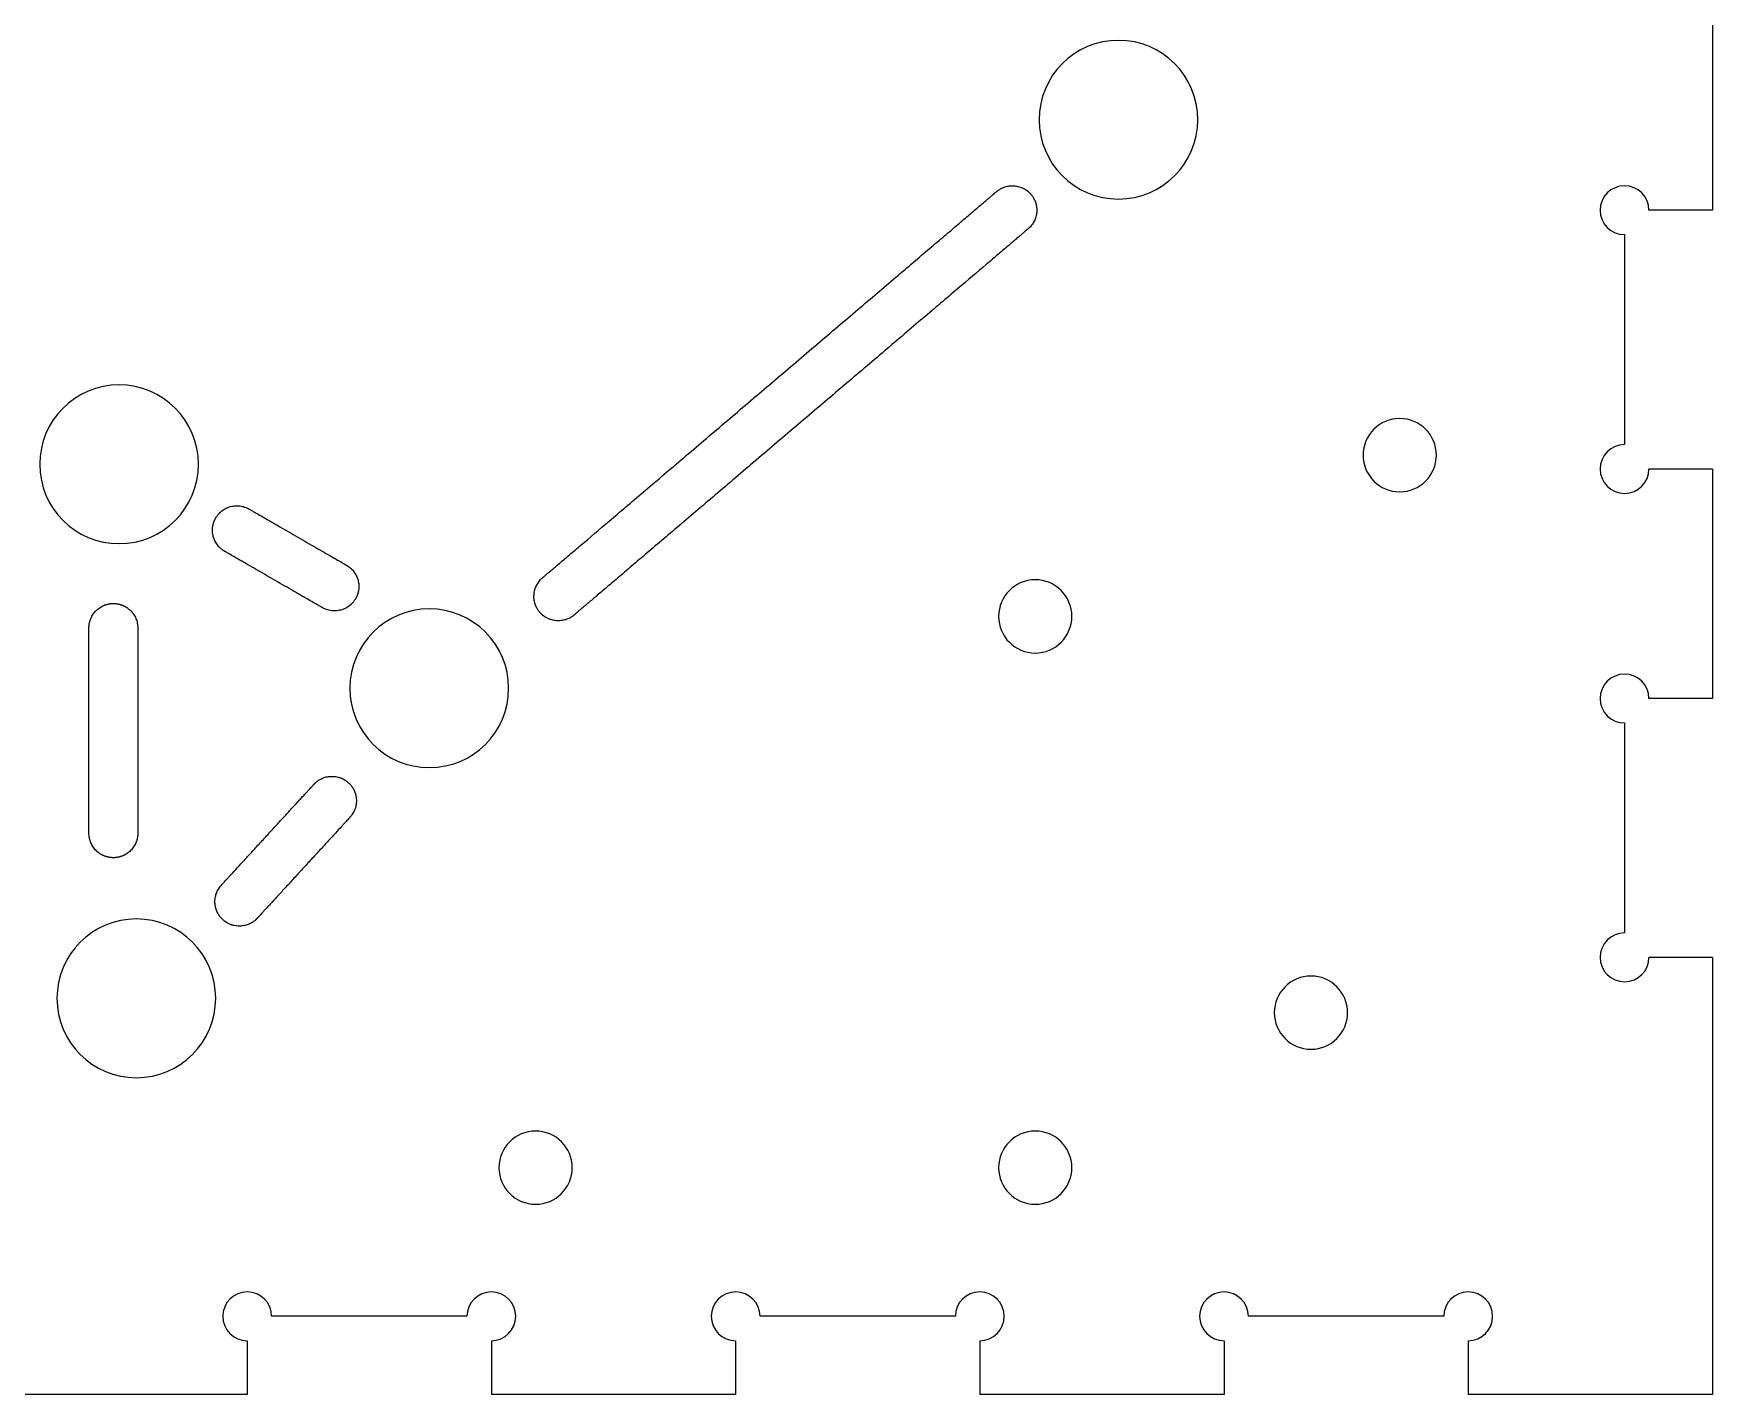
# Model space of a CAD drawing. Extents: x -60 to 0, y -51.6 to 1.6.
# Drawn here: x -34.37 to 0, y -51.6 to -23.73 of the extents above; entities that cross this region are included whole.
import ezdxf

# ---------------------------------------------------------------- set-up
doc = ezdxf.new("R2010")
doc.units = 0
doc.header["$MEASUREMENT"] = 0
doc.layers.add('VISIBLE', color=7, linetype='CONTINUOUS')

msp = doc.modelspace()

# ---------------------------------------------------------------- linework, layer by layer
at = {"layer": 'VISIBLE'}
for p, q in [((0, -22.65), (0, -27.35)), ((0, -27.35), (-1.3, -27.35)), ((-1.8, -27.85), (-1.8, -32.15)), ((0, -32.65), (-1.3, -32.65)), ((0, -32.65), (0, -37.35)), ((0, -37.35), (-1.3, -37.35)), ((-1.8, -37.85), (-1.8, -42.15)), ((0, -42.65), (-1.3, -42.65)), ((0, -42.65), (0, -51.6)), ((-25.5, -50), (-29.5, -50)), ((-15.5, -50), (-19.5, -50)), ((-5.5, -50), (-9.5, -50)), ((-30, -50.5), (-30, -51.6)), ((-25, -50.5), (-25, -51.6)), ((-20, -50.5), (-20, -51.6)), ((-15, -50.5), (-15, -51.6)), ((-10, -50.5), (-10, -51.6)), ((-5, -50.5), (-5, -51.6)), ((-30, -51.6), (-35, -51.6)), ((-20, -51.6), (-25, -51.6)), ((-10, -51.6), (-15, -51.6)), ((0, -51.6), (-5, -51.6))]:
    msp.add_line(p, q, dxfattribs=at)
for centre, start, end in [((-1.8, -27.35), 0, 270), ((-1.8, -32.65), 90, 0), ((-1.8, -37.35), 0, 270), ((-1.8, -42.65), 90, 0), ((-30, -50), 0, 270), ((-25, -50), 270, 180), ((-20, -50), 0, 270), ((-15, -50), 270, 180), ((-10, -50), 0, 270), ((-5, -50), 270, 180)]:
    msp.add_arc(centre, 0.5, start, end, dxfattribs=at)
for points, knots in [([(-12.161, -27.122), (-13.058, -27.122), (-13.786, -26.395), (-13.786, -25.497), (-13.786, -24.6), (-13.058, -23.872), (-12.161, -23.872), (-11.263, -23.872), (-10.536, -24.6), (-10.536, -25.497), (-10.536, -26.395), (-11.263, -27.122), (-12.161, -27.122)], [0, 0, 0, 0, 1, 1, 1, 2, 2, 2, 3, 3, 3, 4, 4, 4, 4]), ([(-23.954, -34.878), (-23.953, -34.878), (-23.953, -34.878), (-23.952, -34.877), (-23.95, -34.875), (-23.946, -34.871), (-23.939, -34.866), (-23.924, -34.852), (-23.896, -34.829), (-23.851, -34.791), (-23.794, -34.742), (-23.703, -34.665), (-23.561, -34.544), (-23.35, -34.364), (-23.019, -34.082), (-22.519, -33.658), (-21.811, -33.055), (-21.021, -32.383), (-20.177, -31.665), (-19.305, -30.923), (-18.434, -30.182), (-17.589, -29.463), (-16.8, -28.791), (-16.209, -28.289), (-15.792, -27.934), (-15.509, -27.694), (-15.261, -27.482), (-15.05, -27.303), (-14.908, -27.182), (-14.816, -27.104), (-14.759, -27.056), (-14.714, -27.017), (-14.687, -26.994), (-14.671, -26.981), (-14.663, -26.974), (-14.658, -26.97), (-14.657, -26.968), (-14.652, -26.965), (-14.645, -26.959), (-14.634, -26.95), (-14.617, -26.937), (-14.595, -26.924), (-14.574, -26.911), (-14.552, -26.9), (-14.522, -26.886), (-14.483, -26.872), (-14.436, -26.86), (-14.389, -26.852), (-14.341, -26.849), (-14.293, -26.851), (-14.245, -26.857), (-14.198, -26.868), (-14.16, -26.88), (-14.13, -26.892), (-14.108, -26.903), (-14.09, -26.912), (-14.076, -26.921), (-14.066, -26.927), (-14.055, -26.934), (-14.047, -26.94), (-14.04, -26.944), (-14.036, -26.947), (-14.032, -26.95), (-14.03, -26.952), (-14.028, -26.953), (-14.026, -26.954), (-14.025, -26.956), (-14.025, -26.956), (-14.024, -26.956), (-14.024, -26.957), (-14.023, -26.957), (-14.022, -26.958), (-14.021, -26.959), (-14.019, -26.96), (-14.017, -26.962), (-14.014, -26.964), (-14.012, -26.966), (-14.008, -26.969), (-14.004, -26.973), (-13.999, -26.978), (-13.992, -26.984), (-13.984, -26.992), (-13.974, -27.001), (-13.965, -27.011), (-13.956, -27.021), (-13.944, -27.035), (-13.93, -27.053), (-13.915, -27.076), (-13.903, -27.095), (-13.894, -27.111), (-13.887, -27.123), (-13.881, -27.135), (-13.876, -27.148), (-13.871, -27.158), (-13.868, -27.167), (-13.865, -27.173), (-13.863, -27.179), (-13.862, -27.183), (-13.861, -27.186), (-13.859, -27.189), (-13.859, -27.192), (-13.858, -27.194), (-13.857, -27.196), (-13.857, -27.197), (-13.857, -27.198), (-13.856, -27.199), (-13.856, -27.199), (-13.856, -27.201), (-13.855, -27.202), (-13.854, -27.206), (-13.853, -27.211), (-13.851, -27.217), (-13.849, -27.224), (-13.847, -27.234), (-13.844, -27.246), (-13.842, -27.258), (-13.839, -27.274), (-13.836, -27.294), (-13.834, -27.318), (-13.833, -27.35), (-13.834, -27.39), (-13.84, -27.437), (-13.851, -27.484), (-13.866, -27.53), (-13.892, -27.589), (-13.936, -27.659), (-13.983, -27.708), (-14.009, -27.73)], [4, 4, 4, 4, 4.003906, 4.007812, 4.011719, 4.015625, 4.023438, 4.03125, 4.046875, 4.0625, 4.078125, 4.09375, 4.125, 4.15625, 4.1875, 4.25, 4.3125, 4.375, 4.4375, 4.5, 4.5625, 4.625, 4.6875, 4.75, 4.78125, 4.8125, 4.84375, 4.875, 4.90625, 4.921875, 4.9375, 4.953125, 4.96875, 4.976562, 4.984375, 4.992188, 5, 5.007812, 5.015625, 5.03125, 5.0625, 5.09375, 5.125, 5.15625, 5.1875, 5.25, 5.3125, 5.375, 5.4375, 5.5, 5.5625, 5.625, 5.6875, 5.71875, 5.75, 5.78125, 5.796875, 5.8125, 5.828125, 5.84375, 5.851562, 5.859375, 5.863281, 5.867188, 5.871094, 5.873047, 5.875, 5.876953, 5.878906, 5.882812, 5.886719, 5.890625, 5.898438, 5.90625, 5.921875, 5.9375, 5.953125, 5.96875, 6, 6.03125, 6.0625, 6.125, 6.1875, 6.25, 6.3125, 6.375, 6.5, 6.625, 6.75, 6.8125, 6.875, 6.9375, 7, 7.0625, 7.09375, 7.125, 7.15625, 7.171875, 7.1875, 7.203125, 7.21875, 7.226562, 7.234375, 7.242188, 7.246094, 7.248047, 7.25, 7.251953, 7.253906, 7.257812, 7.265625, 7.273438, 7.28125, 7.296875, 7.3125, 7.328125, 7.34375, 7.375, 7.40625, 7.4375, 7.5, 7.5625, 7.625, 7.6875, 7.75, 7.875, 8, 8, 8, 8]), ([(-14.009, -27.73), (-14.009, -27.731), (-14.009, -27.731), (-14.01, -27.732), (-14.013, -27.733), (-14.017, -27.737), (-14.023, -27.743), (-14.039, -27.756), (-14.066, -27.779), (-14.111, -27.817), (-14.168, -27.866), (-14.26, -27.944), (-14.402, -28.064), (-14.613, -28.244), (-14.944, -28.526), (-15.443, -28.951), (-16.152, -29.553), (-16.941, -30.225), (-17.786, -30.943), (-18.657, -31.685), (-19.529, -32.426), (-20.373, -33.145), (-21.163, -33.817), (-21.753, -34.319), (-22.171, -34.674), (-22.453, -34.915), (-22.702, -35.126), (-22.913, -35.306), (-23.055, -35.426), (-23.146, -35.504), (-23.203, -35.552), (-23.248, -35.591), (-23.276, -35.614), (-23.291, -35.627), (-23.299, -35.634), (-23.305, -35.639), (-23.306, -35.64), (-23.311, -35.644), (-23.317, -35.649), (-23.329, -35.658), (-23.346, -35.671), (-23.367, -35.685), (-23.389, -35.697), (-23.411, -35.709), (-23.441, -35.722), (-23.479, -35.736), (-23.526, -35.748), (-23.574, -35.756), (-23.622, -35.759), (-23.67, -35.757), (-23.717, -35.751), (-23.764, -35.741), (-23.803, -35.728), (-23.832, -35.716), (-23.854, -35.705), (-23.872, -35.696), (-23.887, -35.688), (-23.897, -35.681), (-23.907, -35.675), (-23.916, -35.669), (-23.923, -35.664), (-23.927, -35.661), (-23.93, -35.658), (-23.933, -35.657), (-23.935, -35.655), (-23.936, -35.654), (-23.938, -35.653), (-23.938, -35.652), (-23.938, -35.652), (-23.939, -35.652), (-23.94, -35.651), (-23.94, -35.65), (-23.942, -35.65), (-23.943, -35.648), (-23.946, -35.646), (-23.948, -35.644), (-23.951, -35.642), (-23.954, -35.639), (-23.959, -35.635), (-23.964, -35.631), (-23.971, -35.625), (-23.979, -35.617), (-23.988, -35.607), (-23.998, -35.597), (-24.007, -35.587), (-24.019, -35.573), (-24.032, -35.555), (-24.048, -35.532), (-24.06, -35.513), (-24.069, -35.497), (-24.075, -35.485), (-24.081, -35.473), (-24.087, -35.46), (-24.092, -35.45), (-24.095, -35.441), (-24.097, -35.435), (-24.099, -35.43), (-24.101, -35.425), (-24.102, -35.422), (-24.103, -35.419), (-24.104, -35.416), (-24.105, -35.414), (-24.105, -35.412), (-24.106, -35.411), (-24.106, -35.41), (-24.106, -35.409), (-24.106, -35.409), (-24.107, -35.408), (-24.107, -35.406), (-24.108, -35.402), (-24.11, -35.397), (-24.112, -35.392), (-24.114, -35.384), (-24.116, -35.374), (-24.119, -35.362), (-24.121, -35.35), (-24.124, -35.334), (-24.126, -35.314), (-24.128, -35.291), (-24.13, -35.259), (-24.128, -35.219), (-24.122, -35.171), (-24.112, -35.124), (-24.096, -35.078), (-24.07, -35.019), (-24.027, -34.949), (-23.98, -34.9), (-23.954, -34.878)], [0, 0, 0, 0, 0.003906, 0.007812, 0.011719, 0.015625, 0.023438, 0.03125, 0.046875, 0.0625, 0.078125, 0.09375, 0.125, 0.15625, 0.1875, 0.25, 0.3125, 0.375, 0.4375, 0.5, 0.5625, 0.625, 0.6875, 0.75, 0.78125, 0.8125, 0.84375, 0.875, 0.90625, 0.921875, 0.9375, 0.953125, 0.96875, 0.976562, 0.984375, 0.992188, 1, 1.007812, 1.015625, 1.03125, 1.0625, 1.09375, 1.125, 1.15625, 1.1875, 1.25, 1.3125, 1.375, 1.4375, 1.5, 1.5625, 1.625, 1.6875, 1.71875, 1.75, 1.78125, 1.796875, 1.8125, 1.828125, 1.84375, 1.851562, 1.859375, 1.863281, 1.867188, 1.871094, 1.873047, 1.875, 1.876953, 1.878906, 1.882812, 1.886719, 1.890625, 1.898438, 1.90625, 1.921875, 1.9375, 1.953125, 1.96875, 2, 2.03125, 2.0625, 2.125, 2.1875, 2.25, 2.3125, 2.375, 2.5, 2.625, 2.75, 2.8125, 2.875, 2.9375, 3, 3.0625, 3.09375, 3.125, 3.15625, 3.171875, 3.1875, 3.203125, 3.21875, 3.226562, 3.234375, 3.242188, 3.246094, 3.248047, 3.25, 3.251953, 3.253906, 3.257812, 3.265625, 3.273438, 3.28125, 3.296875, 3.3125, 3.328125, 3.34375, 3.375, 3.40625, 3.4375, 3.5, 3.5625, 3.625, 3.6875, 3.75, 3.875, 4, 4, 4, 4]), ([(-32.622, -34.178), (-33.519, -34.178), (-34.247, -33.45), (-34.247, -32.553), (-34.247, -31.656), (-33.519, -30.928), (-32.622, -30.928), (-31.724, -30.928), (-30.997, -31.656), (-30.997, -32.553), (-30.997, -33.45), (-31.724, -34.178), (-32.622, -34.178)], [0, 0, 0, 0, 1, 1, 1, 2, 2, 2, 3, 3, 3, 4, 4, 4, 4]), ([(-6.402, -33.116), (-6.816, -33.116), (-7.152, -32.78), (-7.152, -32.366), (-7.152, -31.952), (-6.816, -31.616), (-6.402, -31.616), (-5.988, -31.616), (-5.652, -31.952), (-5.652, -32.366), (-5.652, -32.78), (-5.988, -33.116), (-6.402, -33.116)], [0, 0, 0, 0, 1, 1, 1, 2, 2, 2, 3, 3, 3, 4, 4, 4, 4]), ([(-28.463, -35.489), (-28.464, -35.488), (-28.465, -35.488), (-28.469, -35.486), (-28.476, -35.481), (-28.489, -35.474), (-28.511, -35.461), (-28.548, -35.44), (-28.593, -35.414), (-28.664, -35.373), (-28.771, -35.311), (-28.924, -35.223), (-29.093, -35.125), (-29.275, -35.02), (-29.462, -34.912), (-29.649, -34.804), (-29.83, -34.699), (-30, -34.601), (-30.152, -34.514), (-30.26, -34.452), (-30.331, -34.41), (-30.376, -34.384), (-30.407, -34.367), (-30.426, -34.355), (-30.438, -34.348), (-30.448, -34.343), (-30.454, -34.339), (-30.457, -34.337), (-30.459, -34.336), (-30.46, -34.336), (-30.46, -34.336), (-30.466, -34.332), (-30.471, -34.329), (-30.477, -34.326), (-30.484, -34.321), (-30.493, -34.315), (-30.507, -34.306), (-30.523, -34.293), (-30.543, -34.277), (-30.561, -34.26), (-30.584, -34.236), (-30.61, -34.205), (-30.637, -34.164), (-30.66, -34.122), (-30.679, -34.078), (-30.694, -34.032), (-30.704, -33.985), (-30.71, -33.937), (-30.711, -33.897), (-30.709, -33.865), (-30.707, -33.841), (-30.704, -33.821), (-30.701, -33.805), (-30.698, -33.792), (-30.695, -33.78), (-30.693, -33.771), (-30.69, -33.763), (-30.689, -33.758), (-30.688, -33.754), (-30.687, -33.751), (-30.686, -33.748), (-30.685, -33.746), (-30.685, -33.744), (-30.685, -33.744), (-30.684, -33.744), (-30.684, -33.743), (-30.684, -33.742), (-30.684, -33.741), (-30.683, -33.74), (-30.682, -33.738), (-30.681, -33.735), (-30.68, -33.732), (-30.679, -33.729), (-30.678, -33.724), (-30.675, -33.719), (-30.673, -33.713), (-30.669, -33.704), (-30.665, -33.694), (-30.659, -33.682), (-30.652, -33.669), (-30.646, -33.657), (-30.637, -33.642), (-30.624, -33.623), (-30.609, -33.6), (-30.594, -33.583), (-30.582, -33.569), (-30.573, -33.559), (-30.564, -33.549), (-30.554, -33.539), (-30.545, -33.532), (-30.539, -33.526), (-30.533, -33.521), (-30.529, -33.517), (-30.525, -33.515), (-30.523, -33.512), (-30.52, -33.51), (-30.518, -33.509), (-30.516, -33.507), (-30.515, -33.506), (-30.514, -33.505), (-30.513, -33.505), (-30.512, -33.504), (-30.512, -33.504), (-30.511, -33.503), (-30.509, -33.502), (-30.506, -33.5), (-30.502, -33.497), (-30.497, -33.493), (-30.491, -33.489), (-30.482, -33.483), (-30.472, -33.477), (-30.461, -33.47), (-30.447, -33.463), (-30.43, -33.453), (-30.408, -33.443), (-30.378, -33.432), (-30.34, -33.419), (-30.293, -33.409), (-30.245, -33.403), (-30.197, -33.402), (-30.132, -33.407), (-30.052, -33.425), (-29.99, -33.452), (-29.96, -33.47)], [0, 0, 0, 0, 0.015625, 0.03125, 0.046875, 0.0625, 0.09375, 0.125, 0.15625, 0.1875, 0.25, 0.3125, 0.375, 0.4375, 0.5, 0.5625, 0.625, 0.6875, 0.75, 0.8125, 0.84375, 0.875, 0.90625, 0.921875, 0.9375, 0.953125, 0.96875, 0.976562, 0.984375, 0.992188, 1, 1.007812, 1.015625, 1.023438, 1.03125, 1.046875, 1.0625, 1.09375, 1.125, 1.15625, 1.1875, 1.25, 1.3125, 1.375, 1.4375, 1.5, 1.5625, 1.625, 1.6875, 1.71875, 1.75, 1.78125, 1.796875, 1.8125, 1.828125, 1.84375, 1.851562, 1.859375, 1.863281, 1.867188, 1.871094, 1.873047, 1.875, 1.876953, 1.878906, 1.882812, 1.886719, 1.890625, 1.898438, 1.90625, 1.921875, 1.9375, 1.953125, 1.96875, 2, 2.03125, 2.0625, 2.125, 2.1875, 2.25, 2.3125, 2.375, 2.5, 2.625, 2.75, 2.8125, 2.875, 2.9375, 3, 3.0625, 3.09375, 3.125, 3.15625, 3.171875, 3.1875, 3.203125, 3.21875, 3.226562, 3.234375, 3.242188, 3.246094, 3.248047, 3.25, 3.251953, 3.253906, 3.257812, 3.265625, 3.273438, 3.28125, 3.296875, 3.3125, 3.328125, 3.34375, 3.375, 3.40625, 3.4375, 3.5, 3.5625, 3.625, 3.6875, 3.75, 3.875, 4, 4, 4, 4]), ([(-29.96, -33.47), (-29.959, -33.47), (-29.959, -33.47), (-29.955, -33.473), (-29.948, -33.477), (-29.935, -33.484), (-29.913, -33.497), (-29.876, -33.518), (-29.831, -33.544), (-29.76, -33.586), (-29.652, -33.647), (-29.5, -33.735), (-29.33, -33.833), (-29.149, -33.938), (-28.962, -34.046), (-28.775, -34.154), (-28.593, -34.259), (-28.424, -34.357), (-28.271, -34.445), (-28.164, -34.507), (-28.093, -34.548), (-28.048, -34.574), (-28.017, -34.591), (-27.998, -34.603), (-27.985, -34.61), (-27.976, -34.615), (-27.97, -34.619), (-27.966, -34.621), (-27.965, -34.622), (-27.964, -34.622), (-27.963, -34.623), (-27.958, -34.626), (-27.952, -34.629), (-27.947, -34.633), (-27.94, -34.637), (-27.931, -34.643), (-27.917, -34.653), (-27.9, -34.665), (-27.881, -34.682), (-27.863, -34.699), (-27.84, -34.722), (-27.814, -34.754), (-27.787, -34.794), (-27.764, -34.836), (-27.745, -34.88), (-27.73, -34.926), (-27.72, -34.973), (-27.714, -35.021), (-27.713, -35.061), (-27.715, -35.093), (-27.717, -35.117), (-27.72, -35.138), (-27.723, -35.154), (-27.726, -35.166), (-27.728, -35.178), (-27.731, -35.188), (-27.733, -35.196), (-27.735, -35.201), (-27.736, -35.205), (-27.737, -35.207), (-27.738, -35.21), (-27.738, -35.212), (-27.739, -35.214), (-27.739, -35.214), (-27.739, -35.214), (-27.739, -35.215), (-27.74, -35.216), (-27.74, -35.217), (-27.741, -35.218), (-27.741, -35.22), (-27.742, -35.223), (-27.743, -35.226), (-27.745, -35.23), (-27.746, -35.234), (-27.748, -35.239), (-27.751, -35.246), (-27.754, -35.254), (-27.759, -35.264), (-27.765, -35.277), (-27.771, -35.289), (-27.778, -35.301), (-27.787, -35.316), (-27.799, -35.336), (-27.815, -35.358), (-27.829, -35.376), (-27.841, -35.389), (-27.851, -35.399), (-27.86, -35.409), (-27.87, -35.419), (-27.878, -35.427), (-27.885, -35.433), (-27.89, -35.437), (-27.895, -35.441), (-27.898, -35.444), (-27.901, -35.446), (-27.904, -35.448), (-27.906, -35.45), (-27.908, -35.451), (-27.909, -35.452), (-27.91, -35.453), (-27.911, -35.454), (-27.911, -35.454), (-27.912, -35.454), (-27.913, -35.455), (-27.915, -35.456), (-27.918, -35.458), (-27.922, -35.461), (-27.927, -35.465), (-27.933, -35.47), (-27.942, -35.475), (-27.952, -35.482), (-27.962, -35.488), (-27.976, -35.496), (-27.994, -35.505), (-28.016, -35.515), (-28.046, -35.527), (-28.084, -35.539), (-28.131, -35.549), (-28.178, -35.555), (-28.227, -35.556), (-28.291, -35.551), (-28.372, -35.533), (-28.434, -35.506), (-28.463, -35.489)], [4, 4, 4, 4, 4.015625, 4.03125, 4.046875, 4.0625, 4.09375, 4.125, 4.15625, 4.1875, 4.25, 4.3125, 4.375, 4.4375, 4.5, 4.5625, 4.625, 4.6875, 4.75, 4.8125, 4.84375, 4.875, 4.90625, 4.921875, 4.9375, 4.953125, 4.96875, 4.976562, 4.984375, 4.992188, 5, 5.007812, 5.015625, 5.023438, 5.03125, 5.046875, 5.0625, 5.09375, 5.125, 5.15625, 5.1875, 5.25, 5.3125, 5.375, 5.4375, 5.5, 5.5625, 5.625, 5.6875, 5.71875, 5.75, 5.78125, 5.796875, 5.8125, 5.828125, 5.84375, 5.851562, 5.859375, 5.863281, 5.867188, 5.871094, 5.873047, 5.875, 5.876953, 5.878906, 5.882812, 5.886719, 5.890625, 5.898438, 5.90625, 5.921875, 5.9375, 5.953125, 5.96875, 6, 6.03125, 6.0625, 6.125, 6.1875, 6.25, 6.3125, 6.375, 6.5, 6.625, 6.75, 6.8125, 6.875, 6.9375, 7, 7.0625, 7.09375, 7.125, 7.15625, 7.171875, 7.1875, 7.203125, 7.21875, 7.226562, 7.234375, 7.242188, 7.246094, 7.248047, 7.25, 7.251953, 7.253906, 7.257812, 7.265625, 7.273438, 7.28125, 7.296875, 7.3125, 7.328125, 7.34375, 7.375, 7.40625, 7.4375, 7.5, 7.5625, 7.625, 7.6875, 7.75, 7.875, 8, 8, 8, 8]), ([(-13.865, -36.418), (-14.279, -36.418), (-14.615, -36.082), (-14.615, -35.668), (-14.615, -35.254), (-14.279, -34.918), (-13.865, -34.918), (-13.451, -34.918), (-13.115, -35.254), (-13.115, -35.668), (-13.115, -36.082), (-13.451, -36.418), (-13.865, -36.418)], [0, 0, 0, 0, 1, 1, 1, 2, 2, 2, 3, 3, 3, 4, 4, 4, 4]), ([(-33.24, -40.11), (-33.24, -40.109), (-33.24, -40.109), (-33.24, -40.107), (-33.24, -40.103), (-33.24, -40.096), (-33.24, -40.084), (-33.24, -40.057), (-33.24, -40.009), (-33.24, -39.932), (-33.24, -39.837), (-33.24, -39.687), (-33.24, -39.461), (-33.24, -39.141), (-33.24, -38.783), (-33.24, -38.401), (-33.24, -38.007), (-33.24, -37.613), (-33.24, -37.231), (-33.24, -36.873), (-33.24, -36.606), (-33.24, -36.417), (-33.24, -36.289), (-33.24, -36.177), (-33.24, -36.082), (-33.24, -36.017), (-33.24, -35.976), (-33.24, -35.95), (-33.24, -35.93), (-33.24, -35.917), (-33.24, -35.91), (-33.24, -35.907), (-33.24, -35.904), (-33.24, -35.904), (-33.24, -35.897), (-33.239, -35.891), (-33.239, -35.885), (-33.239, -35.876), (-33.238, -35.866), (-33.237, -35.849), (-33.234, -35.828), (-33.23, -35.803), (-33.224, -35.779), (-33.215, -35.747), (-33.201, -35.709), (-33.18, -35.665), (-33.155, -35.624), (-33.126, -35.586), (-33.093, -35.55), (-33.058, -35.518), (-33.019, -35.489), (-32.985, -35.468), (-32.956, -35.453), (-32.934, -35.443), (-32.915, -35.436), (-32.9, -35.43), (-32.888, -35.426), (-32.876, -35.423), (-32.866, -35.42), (-32.858, -35.418), (-32.853, -35.417), (-32.849, -35.416), (-32.846, -35.415), (-32.844, -35.415), (-32.842, -35.414), (-32.84, -35.414), (-32.84, -35.414), (-32.839, -35.414), (-32.839, -35.414), (-32.838, -35.414), (-32.837, -35.413), (-32.835, -35.413), (-32.833, -35.413), (-32.83, -35.412), (-32.827, -35.412), (-32.823, -35.411), (-32.819, -35.41), (-32.813, -35.409), (-32.806, -35.408), (-32.797, -35.407), (-32.786, -35.406), (-32.772, -35.405), (-32.759, -35.404), (-32.745, -35.404), (-32.727, -35.404), (-32.704, -35.405), (-32.677, -35.408), (-32.654, -35.411), (-32.637, -35.415), (-32.623, -35.418), (-32.61, -35.421), (-32.597, -35.425), (-32.586, -35.428), (-32.577, -35.431), (-32.571, -35.433), (-32.565, -35.435), (-32.561, -35.437), (-32.558, -35.438), (-32.555, -35.439), (-32.552, -35.441), (-32.55, -35.441), (-32.548, -35.442), (-32.547, -35.443), (-32.546, -35.443), (-32.546, -35.443), (-32.546, -35.443), (-32.544, -35.444), (-32.542, -35.445), (-32.539, -35.446), (-32.534, -35.448), (-32.529, -35.451), (-32.521, -35.454), (-32.512, -35.459), (-32.501, -35.464), (-32.491, -35.47), (-32.477, -35.479), (-32.46, -35.489), (-32.441, -35.503), (-32.415, -35.523), (-32.386, -35.55), (-32.354, -35.586), (-32.325, -35.624), (-32.3, -35.665), (-32.271, -35.724), (-32.247, -35.802), (-32.24, -35.87), (-32.24, -35.904)], [0, 0, 0, 0, 0.007812, 0.015625, 0.023438, 0.03125, 0.046875, 0.0625, 0.09375, 0.125, 0.15625, 0.1875, 0.25, 0.3125, 0.375, 0.4375, 0.5, 0.5625, 0.625, 0.6875, 0.75, 0.78125, 0.8125, 0.84375, 0.875, 0.90625, 0.921875, 0.9375, 0.953125, 0.96875, 0.976562, 0.984375, 0.992188, 1, 1.007812, 1.015625, 1.023438, 1.03125, 1.046875, 1.0625, 1.09375, 1.125, 1.15625, 1.1875, 1.25, 1.3125, 1.375, 1.4375, 1.5, 1.5625, 1.625, 1.6875, 1.71875, 1.75, 1.78125, 1.796875, 1.8125, 1.828125, 1.84375, 1.851562, 1.859375, 1.863281, 1.867188, 1.871094, 1.873047, 1.875, 1.876953, 1.878906, 1.882812, 1.886719, 1.890625, 1.898438, 1.90625, 1.921875, 1.9375, 1.953125, 1.96875, 2, 2.03125, 2.0625, 2.125, 2.1875, 2.25, 2.3125, 2.375, 2.5, 2.625, 2.75, 2.8125, 2.875, 2.9375, 3, 3.0625, 3.09375, 3.125, 3.15625, 3.171875, 3.1875, 3.203125, 3.21875, 3.226562, 3.234375, 3.242188, 3.246094, 3.248047, 3.25, 3.251953, 3.253906, 3.257812, 3.265625, 3.273438, 3.28125, 3.296875, 3.3125, 3.328125, 3.34375, 3.375, 3.40625, 3.4375, 3.5, 3.5625, 3.625, 3.6875, 3.75, 3.875, 4, 4, 4, 4]), ([(-26.272, -38.764), (-27.169, -38.764), (-27.897, -38.037), (-27.897, -37.139), (-27.897, -36.242), (-27.169, -35.514), (-26.272, -35.514), (-25.374, -35.514), (-24.647, -36.242), (-24.647, -37.139), (-24.647, -38.037), (-25.374, -38.764), (-26.272, -38.764)], [0, 0, 0, 0, 1, 1, 1, 2, 2, 2, 3, 3, 3, 4, 4, 4, 4]), ([(-32.24, -35.904), (-32.24, -35.904), (-32.24, -35.905), (-32.24, -35.907), (-32.24, -35.91), (-32.24, -35.917), (-32.24, -35.93), (-32.24, -35.957), (-32.24, -36.005), (-32.24, -36.082), (-32.24, -36.177), (-32.24, -36.327), (-32.24, -36.553), (-32.24, -36.873), (-32.24, -37.231), (-32.24, -37.613), (-32.24, -38.007), (-32.24, -38.401), (-32.24, -38.783), (-32.24, -39.141), (-32.24, -39.408), (-32.24, -39.596), (-32.24, -39.724), (-32.24, -39.837), (-32.24, -39.932), (-32.24, -39.996), (-32.24, -40.038), (-32.24, -40.064), (-32.24, -40.084), (-32.24, -40.096), (-32.24, -40.103), (-32.24, -40.107), (-32.24, -40.109), (-32.24, -40.11), (-32.24, -40.116), (-32.24, -40.123), (-32.24, -40.129), (-32.24, -40.138), (-32.241, -40.148), (-32.243, -40.165), (-32.245, -40.186), (-32.25, -40.21), (-32.255, -40.235), (-32.264, -40.266), (-32.278, -40.305), (-32.3, -40.348), (-32.325, -40.39), (-32.354, -40.428), (-32.386, -40.464), (-32.421, -40.496), (-32.46, -40.525), (-32.494, -40.546), (-32.523, -40.56), (-32.545, -40.571), (-32.564, -40.578), (-32.579, -40.583), (-32.591, -40.587), (-32.603, -40.591), (-32.613, -40.594), (-32.621, -40.596), (-32.626, -40.597), (-32.63, -40.598), (-32.633, -40.598), (-32.636, -40.599), (-32.638, -40.599), (-32.639, -40.6), (-32.639, -40.6), (-32.64, -40.6), (-32.641, -40.6), (-32.642, -40.6), (-32.643, -40.6), (-32.644, -40.601), (-32.646, -40.601), (-32.649, -40.602), (-32.653, -40.602), (-32.656, -40.603), (-32.66, -40.604), (-32.666, -40.604), (-32.673, -40.605), (-32.682, -40.606), (-32.693, -40.608), (-32.707, -40.609), (-32.721, -40.609), (-32.734, -40.61), (-32.752, -40.61), (-32.775, -40.608), (-32.802, -40.606), (-32.825, -40.602), (-32.843, -40.599), (-32.856, -40.596), (-32.869, -40.593), (-32.883, -40.589), (-32.893, -40.586), (-32.902, -40.583), (-32.909, -40.58), (-32.914, -40.578), (-32.918, -40.577), (-32.921, -40.576), (-32.925, -40.574), (-32.927, -40.573), (-32.929, -40.572), (-32.931, -40.572), (-32.932, -40.571), (-32.933, -40.571), (-32.934, -40.57), (-32.934, -40.57), (-32.936, -40.57), (-32.937, -40.569), (-32.941, -40.568), (-32.945, -40.565), (-32.951, -40.563), (-32.958, -40.559), (-32.967, -40.555), (-32.978, -40.549), (-32.988, -40.543), (-33.002, -40.535), (-33.019, -40.524), (-33.039, -40.51), (-33.064, -40.491), (-33.093, -40.464), (-33.126, -40.428), (-33.155, -40.39), (-33.18, -40.348), (-33.208, -40.29), (-33.233, -40.212), (-33.24, -40.144), (-33.24, -40.11)], [4, 4, 4, 4, 4.007812, 4.015625, 4.023438, 4.03125, 4.046875, 4.0625, 4.09375, 4.125, 4.15625, 4.1875, 4.25, 4.3125, 4.375, 4.4375, 4.5, 4.5625, 4.625, 4.6875, 4.75, 4.78125, 4.8125, 4.84375, 4.875, 4.90625, 4.921875, 4.9375, 4.953125, 4.96875, 4.976562, 4.984375, 4.992188, 5, 5.007812, 5.015625, 5.023438, 5.03125, 5.046875, 5.0625, 5.09375, 5.125, 5.15625, 5.1875, 5.25, 5.3125, 5.375, 5.4375, 5.5, 5.5625, 5.625, 5.6875, 5.71875, 5.75, 5.78125, 5.796875, 5.8125, 5.828125, 5.84375, 5.851562, 5.859375, 5.863281, 5.867188, 5.871094, 5.873047, 5.875, 5.876953, 5.878906, 5.882812, 5.886719, 5.890625, 5.898438, 5.90625, 5.921875, 5.9375, 5.953125, 5.96875, 6, 6.03125, 6.0625, 6.125, 6.1875, 6.25, 6.3125, 6.375, 6.5, 6.625, 6.75, 6.8125, 6.875, 6.9375, 7, 7.0625, 7.09375, 7.125, 7.15625, 7.171875, 7.1875, 7.203125, 7.21875, 7.226562, 7.234375, 7.242188, 7.246094, 7.248047, 7.25, 7.251953, 7.253906, 7.257812, 7.265625, 7.273438, 7.28125, 7.296875, 7.3125, 7.328125, 7.34375, 7.375, 7.40625, 7.4375, 7.5, 7.5625, 7.625, 7.6875, 7.75, 7.875, 8, 8, 8, 8]), ([(-30.529, -41.172), (-30.528, -41.171), (-30.528, -41.17), (-30.526, -41.169), (-30.523, -41.165), (-30.517, -41.159), (-30.505, -41.146), (-30.484, -41.122), (-30.449, -41.085), (-30.406, -41.038), (-30.338, -40.964), (-30.236, -40.853), (-30.092, -40.695), (-29.93, -40.52), (-29.758, -40.332), (-29.58, -40.138), (-29.402, -39.944), (-29.23, -39.757), (-29.069, -39.581), (-28.948, -39.45), (-28.863, -39.357), (-28.805, -39.294), (-28.755, -39.239), (-28.712, -39.192), (-28.683, -39.16), (-28.664, -39.14), (-28.652, -39.127), (-28.643, -39.117), (-28.638, -39.111), (-28.634, -39.108), (-28.633, -39.106), (-28.632, -39.105), (-28.631, -39.105), (-28.627, -39.1), (-28.623, -39.095), (-28.618, -39.091), (-28.612, -39.085), (-28.605, -39.077), (-28.592, -39.066), (-28.576, -39.052), (-28.556, -39.037), (-28.536, -39.023), (-28.508, -39.006), (-28.471, -38.987), (-28.426, -38.969), (-28.38, -38.956), (-28.332, -38.947), (-28.285, -38.943), (-28.237, -38.943), (-28.189, -38.948), (-28.149, -38.956), (-28.118, -38.964), (-28.095, -38.972), (-28.076, -38.979), (-28.061, -38.985), (-28.05, -38.991), (-28.039, -38.996), (-28.029, -39.001), (-28.022, -39.005), (-28.018, -39.007), (-28.014, -39.009), (-28.011, -39.011), (-28.009, -39.012), (-28.007, -39.013), (-28.006, -39.014), (-28.006, -39.014), (-28.005, -39.014), (-28.005, -39.015), (-28.004, -39.015), (-28.003, -39.016), (-28.002, -39.017), (-28, -39.018), (-27.997, -39.019), (-27.994, -39.021), (-27.991, -39.023), (-27.988, -39.025), (-27.983, -39.029), (-27.977, -39.033), (-27.97, -39.038), (-27.961, -39.045), (-27.95, -39.053), (-27.939, -39.062), (-27.929, -39.071), (-27.916, -39.083), (-27.9, -39.099), (-27.882, -39.12), (-27.867, -39.138), (-27.857, -39.152), (-27.849, -39.163), (-27.841, -39.175), (-27.834, -39.186), (-27.828, -39.196), (-27.824, -39.204), (-27.821, -39.21), (-27.818, -39.215), (-27.816, -39.219), (-27.814, -39.223), (-27.813, -39.226), (-27.812, -39.228), (-27.811, -39.23), (-27.81, -39.232), (-27.809, -39.233), (-27.809, -39.234), (-27.809, -39.235), (-27.809, -39.235), (-27.808, -39.236), (-27.807, -39.238), (-27.806, -39.241), (-27.804, -39.246), (-27.801, -39.252), (-27.798, -39.259), (-27.795, -39.269), (-27.791, -39.28), (-27.787, -39.292), (-27.782, -39.307), (-27.777, -39.326), (-27.772, -39.35), (-27.767, -39.381), (-27.763, -39.421), (-27.764, -39.469), (-27.768, -39.517), (-27.778, -39.564), (-27.796, -39.627), (-27.831, -39.701), (-27.872, -39.756), (-27.895, -39.781)], [0, 0, 0, 0, 0.015625, 0.023438, 0.03125, 0.046875, 0.0625, 0.09375, 0.125, 0.15625, 0.1875, 0.25, 0.3125, 0.375, 0.4375, 0.5, 0.5625, 0.625, 0.6875, 0.75, 0.78125, 0.8125, 0.84375, 0.875, 0.90625, 0.921875, 0.9375, 0.953125, 0.96875, 0.976562, 0.984375, 0.992188, 1, 1.007812, 1.015625, 1.023438, 1.03125, 1.046875, 1.0625, 1.09375, 1.125, 1.15625, 1.1875, 1.25, 1.3125, 1.375, 1.4375, 1.5, 1.5625, 1.625, 1.6875, 1.71875, 1.75, 1.78125, 1.796875, 1.8125, 1.828125, 1.84375, 1.851562, 1.859375, 1.863281, 1.867188, 1.871094, 1.873047, 1.875, 1.876953, 1.878906, 1.882812, 1.886719, 1.890625, 1.898438, 1.90625, 1.921875, 1.9375, 1.953125, 1.96875, 2, 2.03125, 2.0625, 2.125, 2.1875, 2.25, 2.3125, 2.375, 2.5, 2.625, 2.75, 2.8125, 2.875, 2.9375, 3, 3.0625, 3.09375, 3.125, 3.15625, 3.171875, 3.1875, 3.203125, 3.21875, 3.226562, 3.234375, 3.242188, 3.246094, 3.248047, 3.25, 3.251953, 3.253906, 3.257812, 3.265625, 3.273438, 3.28125, 3.296875, 3.3125, 3.328125, 3.34375, 3.375, 3.40625, 3.4375, 3.5, 3.5625, 3.625, 3.6875, 3.75, 3.875, 4, 4, 4, 4]), ([(-27.895, -39.781), (-27.896, -39.782), (-27.896, -39.782), (-27.898, -39.784), (-27.901, -39.787), (-27.906, -39.794), (-27.919, -39.807), (-27.94, -39.83), (-27.975, -39.868), (-28.018, -39.915), (-28.086, -39.989), (-28.188, -40.1), (-28.332, -40.257), (-28.493, -40.433), (-28.666, -40.621), (-28.844, -40.814), (-29.021, -41.008), (-29.194, -41.196), (-29.355, -41.372), (-29.475, -41.503), (-29.561, -41.596), (-29.618, -41.659), (-29.669, -41.714), (-29.712, -41.761), (-29.741, -41.792), (-29.76, -41.813), (-29.771, -41.825), (-29.781, -41.835), (-29.786, -41.841), (-29.789, -41.845), (-29.791, -41.847), (-29.792, -41.848), (-29.792, -41.848), (-29.797, -41.853), (-29.801, -41.857), (-29.805, -41.862), (-29.812, -41.868), (-29.819, -41.875), (-29.832, -41.887), (-29.848, -41.9), (-29.868, -41.915), (-29.888, -41.929), (-29.916, -41.947), (-29.953, -41.965), (-29.998, -41.983), (-30.044, -41.997), (-30.091, -42.005), (-30.139, -42.01), (-30.187, -42.01), (-30.235, -42.005), (-30.274, -41.997), (-30.306, -41.988), (-30.329, -41.981), (-30.348, -41.974), (-30.363, -41.967), (-30.374, -41.962), (-30.385, -41.957), (-30.394, -41.952), (-30.402, -41.948), (-30.406, -41.946), (-30.41, -41.943), (-30.412, -41.942), (-30.415, -41.941), (-30.416, -41.94), (-30.418, -41.939), (-30.418, -41.939), (-30.419, -41.938), (-30.419, -41.938), (-30.42, -41.937), (-30.421, -41.937), (-30.422, -41.936), (-30.424, -41.935), (-30.426, -41.933), (-30.429, -41.932), (-30.432, -41.93), (-30.436, -41.927), (-30.441, -41.924), (-30.446, -41.92), (-30.454, -41.915), (-30.463, -41.908), (-30.474, -41.9), (-30.484, -41.891), (-30.495, -41.882), (-30.508, -41.869), (-30.524, -41.853), (-30.542, -41.833), (-30.556, -41.815), (-30.567, -41.8), (-30.575, -41.789), (-30.583, -41.778), (-30.59, -41.766), (-30.595, -41.756), (-30.6, -41.748), (-30.603, -41.742), (-30.606, -41.737), (-30.608, -41.733), (-30.609, -41.73), (-30.611, -41.727), (-30.612, -41.724), (-30.613, -41.722), (-30.614, -41.721), (-30.614, -41.72), (-30.615, -41.719), (-30.615, -41.718), (-30.615, -41.718), (-30.616, -41.716), (-30.617, -41.715), (-30.618, -41.711), (-30.62, -41.707), (-30.622, -41.701), (-30.625, -41.693), (-30.629, -41.684), (-30.633, -41.673), (-30.637, -41.661), (-30.642, -41.646), (-30.647, -41.626), (-30.652, -41.603), (-30.657, -41.571), (-30.66, -41.531), (-30.66, -41.483), (-30.655, -41.436), (-30.646, -41.388), (-30.627, -41.326), (-30.592, -41.251), (-30.552, -41.197), (-30.529, -41.172)], [4, 4, 4, 4, 4.015625, 4.023438, 4.03125, 4.046875, 4.0625, 4.09375, 4.125, 4.15625, 4.1875, 4.25, 4.3125, 4.375, 4.4375, 4.5, 4.5625, 4.625, 4.6875, 4.75, 4.78125, 4.8125, 4.84375, 4.875, 4.90625, 4.921875, 4.9375, 4.953125, 4.96875, 4.976562, 4.984375, 4.992188, 5, 5.007812, 5.015625, 5.023438, 5.03125, 5.046875, 5.0625, 5.09375, 5.125, 5.15625, 5.1875, 5.25, 5.3125, 5.375, 5.4375, 5.5, 5.5625, 5.625, 5.6875, 5.71875, 5.75, 5.78125, 5.796875, 5.8125, 5.828125, 5.84375, 5.851562, 5.859375, 5.863281, 5.867188, 5.871094, 5.873047, 5.875, 5.876953, 5.878906, 5.882812, 5.886719, 5.890625, 5.898438, 5.90625, 5.921875, 5.9375, 5.953125, 5.96875, 6, 6.03125, 6.0625, 6.125, 6.1875, 6.25, 6.3125, 6.375, 6.5, 6.625, 6.75, 6.8125, 6.875, 6.9375, 7, 7.0625, 7.09375, 7.125, 7.15625, 7.171875, 7.1875, 7.203125, 7.21875, 7.226562, 7.234375, 7.242188, 7.246094, 7.248047, 7.25, 7.251953, 7.253906, 7.257812, 7.265625, 7.273438, 7.28125, 7.296875, 7.3125, 7.328125, 7.34375, 7.375, 7.40625, 7.4375, 7.5, 7.5625, 7.625, 7.6875, 7.75, 7.875, 8, 8, 8, 8]), ([(-32.269, -45.114), (-33.166, -45.114), (-33.894, -44.387), (-33.894, -43.489), (-33.894, -42.592), (-33.166, -41.864), (-32.269, -41.864), (-31.372, -41.864), (-30.644, -42.592), (-30.644, -43.489), (-30.644, -44.387), (-31.372, -45.114), (-32.269, -45.114)], [0, 0, 0, 0, 1, 1, 1, 2, 2, 2, 3, 3, 3, 4, 4, 4, 4]), ([(-8.22, -44.532), (-8.635, -44.532), (-8.97, -44.196), (-8.97, -43.782), (-8.97, -43.368), (-8.635, -43.032), (-8.22, -43.032), (-7.806, -43.032), (-7.47, -43.368), (-7.47, -43.782), (-7.47, -44.196), (-7.806, -44.532), (-8.22, -44.532)], [0, 0, 0, 0, 1, 1, 1, 2, 2, 2, 3, 3, 3, 4, 4, 4, 4]), ([(-24.095, -47.707), (-24.51, -47.707), (-24.845, -47.371), (-24.845, -46.957), (-24.845, -46.543), (-24.51, -46.207), (-24.095, -46.207), (-23.681, -46.207), (-23.345, -46.543), (-23.345, -46.957), (-23.345, -47.371), (-23.681, -47.707), (-24.095, -47.707)], [0, 0, 0, 0, 1, 1, 1, 2, 2, 2, 3, 3, 3, 4, 4, 4, 4]), ([(-13.865, -47.707), (-14.279, -47.707), (-14.615, -47.371), (-14.615, -46.957), (-14.615, -46.543), (-14.279, -46.207), (-13.865, -46.207), (-13.451, -46.207), (-13.115, -46.543), (-13.115, -46.957), (-13.115, -47.371), (-13.451, -47.707), (-13.865, -47.707)], [0, 0, 0, 0, 1, 1, 1, 2, 2, 2, 3, 3, 3, 4, 4, 4, 4])]:
    msp.add_open_spline(points, degree=3, knots=knots, dxfattribs=at)

doc.saveas('drawing.dxf')
